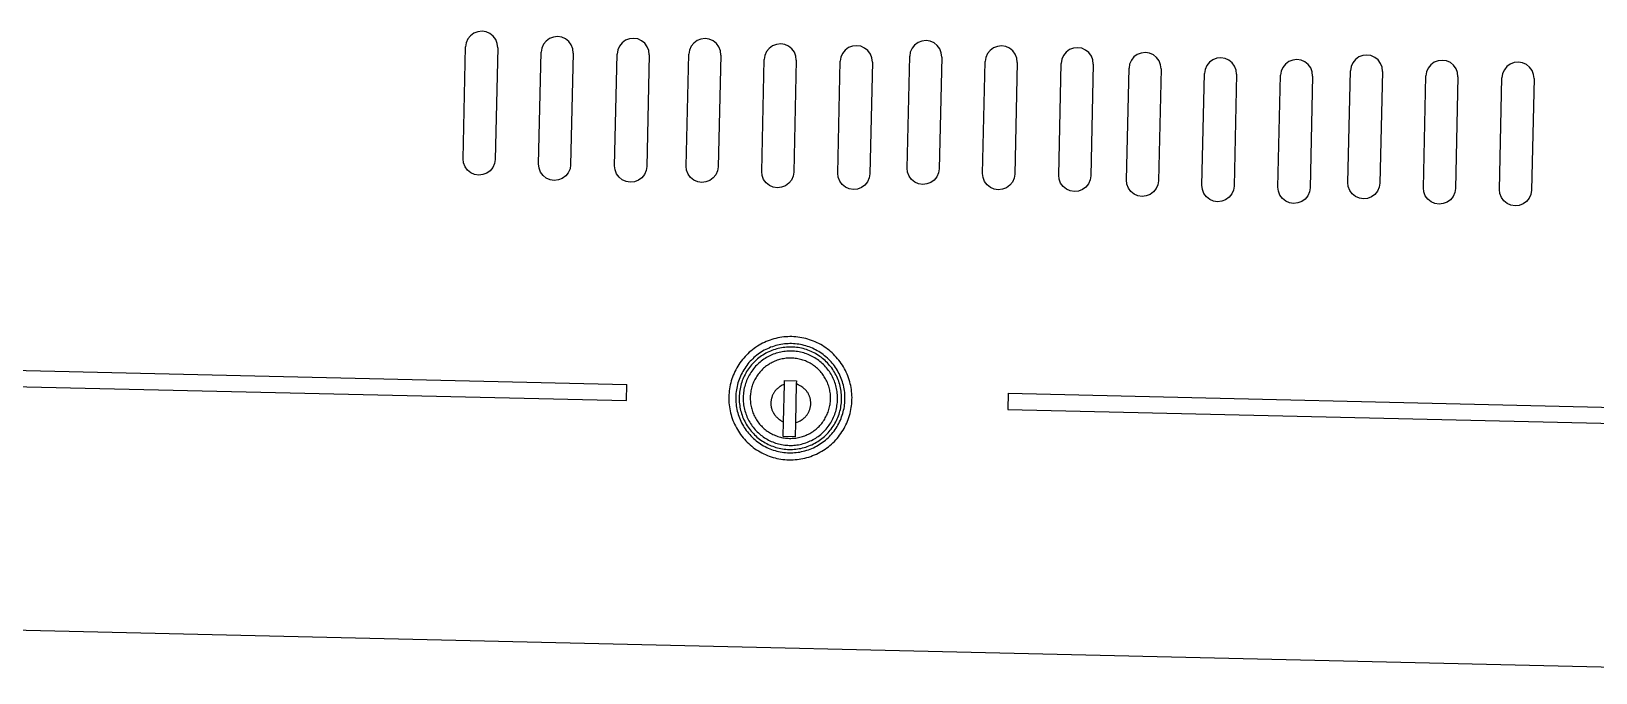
# Model space of a CAD drawing. Header units: inches. Extents: x -1841 to -80, y -100 to 1021.
# Drawn here: x -1162.45 to -1144.34, y 687.38 to 694.8 of the extents above; entities that cross this region are included whole.
import ezdxf

# ---------------------------------------------------------------- set-up
doc = ezdxf.new("R2010")
doc.units = ezdxf.units.IN
doc.header["$MEASUREMENT"] = 0
doc.layers.add('Edges', color=7, linetype='Continuous')

# ---------------------------------------------------------------- blocks, each defined once
blk = doc.blocks.new('Fire Alarm Control Panel fr')
at = {"layer": 'Edges', "color": 1}
for p, q in [((1.3974, -1.6662), (1.3974, 2.0077)), ((0.9755, 0.5201), (0.9755, 1.8649)), ((0.9476, 0.5201), (0.9476, 1.8361)), ((0.3616, 1.4103), (0.3572, 1.4045)), ((0.3674, 1.4147), (0.3616, 1.4103)), ((0.3741, 1.4175), (0.3674, 1.4147)), ((0.3812, 1.4184), (0.3741, 1.4175)), ((0.3812, 1.4184), (0.5749, 1.4184)), ((0.5749, 1.4184), (0.5821, 1.4175)), ((0.5821, 1.4175), (0.5888, 1.4147)), ((0.5888, 1.4147), (0.5945, 1.4103)), ((0.5945, 1.4103), (0.5989, 1.4045)), ((0.3544, 1.3978), (0.3535, 1.3906)), ((0.3535, 1.3906), (0.3544, 1.3834)), ((0.3572, 1.4045), (0.3544, 1.3978)), ((0.3544, 1.3834), (0.3572, 1.3767)), ((0.5989, 1.4045), (0.6017, 1.3978)), ((0.6017, 1.3834), (0.5989, 1.3767)), ((0.6017, 1.3978), (0.6027, 1.3906)), ((0.6027, 1.3906), (0.6017, 1.3834)), ((0.3572, 1.3767), (0.3616, 1.371)), ((0.3616, 1.371), (0.3674, 1.3666)), ((0.3674, 1.3666), (0.3741, 1.3638)), ((0.3741, 1.3638), (0.3812, 1.3628)), ((0.5749, 1.3628), (0.3812, 1.3628)), ((0.5821, 1.3638), (0.5749, 1.3628)), ((0.5888, 1.3666), (0.5821, 1.3638)), ((0.5945, 1.371), (0.5888, 1.3666)), ((0.5989, 1.3767), (0.5945, 1.371)), ((0.3616, 1.2785), (0.3572, 1.2728)), ((0.3674, 1.2829), (0.3616, 1.2785)), ((0.3741, 1.2857), (0.3674, 1.2829)), ((0.3812, 1.2866), (0.3741, 1.2857)), ((0.3812, 1.2866), (0.5749, 1.2866)), ((0.5749, 1.2866), (0.5821, 1.2857)), ((0.5821, 1.2857), (0.5888, 1.2829)), ((0.5888, 1.2829), (0.5945, 1.2785)), ((0.5945, 1.2785), (0.5989, 1.2728)), ((0.3544, 1.2661), (0.3535, 1.2589)), ((0.3535, 1.2589), (0.3544, 1.2517)), ((0.3572, 1.2728), (0.3544, 1.2661)), ((0.3544, 1.2517), (0.3572, 1.245)), ((0.5989, 1.2728), (0.6017, 1.2661)), ((0.6017, 1.2517), (0.5989, 1.245)), ((0.6017, 1.2661), (0.6027, 1.2589)), ((0.6027, 1.2589), (0.6017, 1.2517)), ((0.3572, 1.245), (0.3616, 1.2392)), ((0.3616, 1.2392), (0.3674, 1.2348)), ((0.3674, 1.2348), (0.3741, 1.232)), ((0.3741, 1.232), (0.3812, 1.2311)), ((0.5749, 1.2311), (0.3812, 1.2311)), ((0.5821, 1.232), (0.5749, 1.2311)), ((0.5888, 1.2348), (0.5821, 1.232)), ((0.5945, 1.2392), (0.5888, 1.2348)), ((0.5989, 1.245), (0.5945, 1.2392)), ((0.351, 1.1417), (0.3482, 1.135)), ((0.3554, 1.1475), (0.351, 1.1417)), ((0.3612, 1.1519), (0.3554, 1.1475)), ((0.3679, 1.1547), (0.3612, 1.1519)), ((0.3751, 1.1556), (0.3679, 1.1547)), ((0.3751, 1.1556), (0.5687, 1.1556)), ((0.5687, 1.1556), (0.5759, 1.1547)), ((0.5759, 1.1547), (0.5826, 1.1519)), ((0.5826, 1.1519), (0.5883, 1.1475)), ((0.5883, 1.1475), (0.5928, 1.1417)), ((0.5928, 1.1417), (0.5955, 1.135)), ((0.3482, 1.135), (0.3473, 1.1279)), ((0.3473, 1.1279), (0.3482, 1.1207)), ((0.3482, 1.1207), (0.351, 1.114)), ((0.351, 1.114), (0.3554, 1.1082)), ((0.5928, 1.114), (0.5883, 1.1082)), ((0.5955, 1.1207), (0.5928, 1.114)), ((0.5955, 1.135), (0.5965, 1.1279)), ((0.5965, 1.1279), (0.5955, 1.1207)), ((0.3554, 1.1082), (0.3612, 1.1038)), ((0.3612, 1.1038), (0.3679, 1.101)), ((0.3679, 1.101), (0.3751, 1.1001)), ((0.5687, 1.1001), (0.3751, 1.1001)), ((0.5759, 1.101), (0.5687, 1.1001)), ((0.5826, 1.1038), (0.5759, 1.101)), ((0.5883, 1.1082), (0.5826, 1.1038)), ((0.372, 1.0312), (0.3662, 1.0268)), ((0.3787, 1.0339), (0.372, 1.0312)), ((0.3859, 1.0349), (0.3787, 1.0339)), ((0.3859, 1.0349), (0.5795, 1.0349)), ((0.5795, 1.0349), (0.5867, 1.0339)), ((0.5867, 1.0339), (0.5934, 1.0312)), ((0.5934, 1.0312), (0.5992, 1.0268)), ((0.359, 1.0143), (0.3581, 1.0071)), ((0.3581, 1.0071), (0.359, 0.9999)), ((0.3618, 1.021), (0.359, 1.0143)), ((0.3662, 1.0268), (0.3618, 1.021)), ((0.5992, 1.0268), (0.6036, 1.021)), ((0.6036, 1.021), (0.6063, 1.0143)), ((0.6063, 1.0143), (0.6073, 1.0071)), ((0.6073, 1.0071), (0.6063, 0.9999)), ((0.359, 0.9999), (0.3618, 0.9932)), ((0.3618, 0.9932), (0.3662, 0.9875)), ((0.3662, 0.9875), (0.372, 0.983)), ((0.372, 0.983), (0.3787, 0.9803)), ((0.3787, 0.9803), (0.3859, 0.9793)), ((0.5795, 0.9793), (0.3859, 0.9793)), ((0.5867, 0.9803), (0.5795, 0.9793)), ((0.5934, 0.983), (0.5867, 0.9803)), ((0.5992, 0.9875), (0.5934, 0.983)), ((0.6036, 0.9932), (0.5992, 0.9875)), ((0.6063, 0.9999), (0.6036, 0.9932)), ((0.3662, 0.895), (0.3618, 0.8892)), ((0.372, 0.8994), (0.3662, 0.895)), ((0.3787, 0.9022), (0.372, 0.8994)), ((0.3859, 0.9031), (0.3787, 0.9022)), ((0.3859, 0.9031), (0.5795, 0.9031)), ((0.5795, 0.9031), (0.5867, 0.9022)), ((0.5867, 0.9022), (0.5934, 0.8994)), ((0.5934, 0.8994), (0.5992, 0.895)), ((0.5992, 0.895), (0.6036, 0.8892)), ((0.359, 0.8825), (0.3581, 0.8753)), ((0.3581, 0.8753), (0.359, 0.8682)), ((0.3618, 0.8892), (0.359, 0.8825)), ((0.359, 0.8682), (0.3618, 0.8615)), ((0.6036, 0.8892), (0.6063, 0.8825)), ((0.6063, 0.8682), (0.6036, 0.8615)), ((0.6063, 0.8825), (0.6073, 0.8753)), ((0.6073, 0.8753), (0.6063, 0.8682)), ((0.3618, 0.8615), (0.3662, 0.8557)), ((0.3662, 0.8557), (0.372, 0.8513)), ((0.372, 0.8513), (0.3787, 0.8485)), ((0.3787, 0.8485), (0.3859, 0.8476)), ((0.5795, 0.8476), (0.3859, 0.8476)), ((0.5867, 0.8485), (0.5795, 0.8476)), ((0.5934, 0.8513), (0.5867, 0.8485)), ((0.5992, 0.8557), (0.5934, 0.8513)), ((0.6036, 0.8615), (0.5992, 0.8557)), ((0.36, 0.764), (0.3556, 0.7582)), ((0.3658, 0.7684), (0.36, 0.764)), ((0.3725, 0.7712), (0.3658, 0.7684)), ((0.3797, 0.7721), (0.3725, 0.7712)), ((0.3797, 0.7721), (0.5733, 0.7721)), ((0.5733, 0.7721), (0.5805, 0.7712)), ((0.5805, 0.7712), (0.5872, 0.7684)), ((0.5872, 0.7684), (0.593, 0.764)), ((0.593, 0.764), (0.5974, 0.7582)), ((0.3529, 0.7515), (0.3519, 0.7443)), ((0.3519, 0.7443), (0.3529, 0.7371)), ((0.3556, 0.7582), (0.3529, 0.7515)), ((0.3529, 0.7371), (0.3556, 0.7304)), ((0.5974, 0.7582), (0.6002, 0.7515)), ((0.6002, 0.7371), (0.5974, 0.7304)), ((0.6002, 0.7515), (0.6011, 0.7443)), ((0.6011, 0.7443), (0.6002, 0.7371)), ((0.3556, 0.7304), (0.36, 0.7247)), ((0.36, 0.7247), (0.3658, 0.7203)), ((0.3658, 0.7203), (0.3725, 0.7175)), ((0.3725, 0.7175), (0.3797, 0.7166)), ((0.5733, 0.7166), (0.3797, 0.7166)), ((0.5805, 0.7175), (0.5733, 0.7166)), ((0.5872, 0.7203), (0.5805, 0.7175)), ((0.593, 0.7247), (0.5872, 0.7203)), ((0.5974, 0.7304), (0.593, 0.7247)), ((0.3601, 0.6509), (0.3543, 0.6465)), ((0.3668, 0.6537), (0.3601, 0.6509)), ((0.374, 0.6546), (0.3668, 0.6537)), ((0.374, 0.6546), (0.5676, 0.6546)), ((0.5676, 0.6546), (0.5748, 0.6537)), ((0.5748, 0.6537), (0.5815, 0.6509)), ((0.5815, 0.6509), (0.5872, 0.6465)), ((0.3471, 0.634), (0.3462, 0.6269)), ((0.3462, 0.6269), (0.3471, 0.6197)), ((0.3499, 0.6407), (0.3471, 0.634)), ((0.3543, 0.6465), (0.3499, 0.6407)), ((0.5872, 0.6465), (0.5917, 0.6407)), ((0.5917, 0.6407), (0.5944, 0.634)), ((0.5944, 0.634), (0.5954, 0.6269)), ((0.5954, 0.6269), (0.5944, 0.6197)), ((0.3471, 0.6197), (0.3499, 0.613)), ((0.3499, 0.613), (0.3543, 0.6072)), ((0.3543, 0.6072), (0.3601, 0.6028)), ((0.3601, 0.6028), (0.3668, 0.6)), ((0.3668, 0.6), (0.374, 0.5991)), ((0.5676, 0.5991), (0.374, 0.5991)), ((0.5748, 0.6), (0.5676, 0.5991)), ((0.5815, 0.6028), (0.5748, 0.6)), ((0.5872, 0.6072), (0.5815, 0.6028)), ((0.5917, 0.613), (0.5872, 0.6072)), ((0.5944, 0.6197), (0.5917, 0.613)), ((0.3601, 0.5191), (0.3543, 0.5147)), ((0.3668, 0.5219), (0.3601, 0.5191)), ((0.374, 0.5229), (0.3668, 0.5219)), ((0.374, 0.5229), (0.5676, 0.5229)), ((0.5676, 0.5229), (0.5748, 0.5219)), ((0.5748, 0.5219), (0.5815, 0.5191)), ((0.5815, 0.5191), (0.5872, 0.5147)), ((0.9476, 0.5201), (0.9755, 0.5201)), ((0.3471, 0.5023), (0.3462, 0.4951)), ((0.3462, 0.4951), (0.3471, 0.4879)), ((0.3499, 0.509), (0.3471, 0.5023)), ((0.3471, 0.4879), (0.3499, 0.4812)), ((0.3543, 0.5147), (0.3499, 0.509)), ((0.5872, 0.5147), (0.5917, 0.509)), ((0.5917, 0.509), (0.5944, 0.5023)), ((0.5944, 0.4879), (0.5917, 0.4812)), ((0.5944, 0.5023), (0.5954, 0.4951)), ((0.5954, 0.4951), (0.5944, 0.4879)), ((0.3499, 0.4812), (0.3543, 0.4754)), ((0.3543, 0.4754), (0.3601, 0.471)), ((0.3601, 0.471), (0.3668, 0.4683)), ((0.3668, 0.4683), (0.374, 0.4673)), ((0.5676, 0.4673), (0.374, 0.4673)), ((0.5748, 0.4683), (0.5676, 0.4673)), ((0.5815, 0.471), (0.5748, 0.4683)), ((0.5872, 0.4754), (0.5815, 0.471)), ((0.5917, 0.4812), (0.5872, 0.4754)), ((0.3481, 0.3837), (0.3437, 0.378)), ((0.3539, 0.3881), (0.3481, 0.3837)), ((0.3606, 0.3909), (0.3539, 0.3881)), ((0.3678, 0.3919), (0.3606, 0.3909)), ((0.3678, 0.3919), (0.5614, 0.3919)), ((0.5614, 0.3919), (0.5686, 0.3909)), ((0.5686, 0.3909), (0.5753, 0.3881)), ((0.5753, 0.3881), (0.5811, 0.3837)), ((0.5811, 0.3837), (0.5855, 0.378)), ((0.3409, 0.3713), (0.34, 0.3641)), ((0.34, 0.3641), (0.3409, 0.3569)), ((0.3437, 0.378), (0.3409, 0.3713)), ((0.3409, 0.3569), (0.3437, 0.3502)), ((0.5855, 0.378), (0.5882, 0.3713)), ((0.5882, 0.3569), (0.5855, 0.3502)), ((0.5882, 0.3713), (0.5892, 0.3641)), ((0.5892, 0.3641), (0.5882, 0.3569)), ((0.3437, 0.3502), (0.3481, 0.3444)), ((0.3481, 0.3444), (0.3539, 0.34)), ((0.3539, 0.34), (0.3606, 0.3372)), ((0.3606, 0.3372), (0.3678, 0.3363)), ((0.5614, 0.3363), (0.3678, 0.3363)), ((0.5686, 0.3372), (0.5614, 0.3363)), ((0.5753, 0.34), (0.5686, 0.3372)), ((0.5811, 0.3444), (0.5753, 0.34)), ((0.5855, 0.3502), (0.5811, 0.3444)), ((0.3793, 0.2719), (0.3722, 0.271)), ((0.3793, 0.2719), (0.573, 0.2719)), ((0.573, 0.2719), (0.5802, 0.271)), ((0.3525, 0.2513), (0.3516, 0.2441)), ((0.3516, 0.2441), (0.3525, 0.2369)), ((0.3553, 0.258), (0.3525, 0.2513)), ((0.3597, 0.2638), (0.3553, 0.258)), ((0.3655, 0.2682), (0.3597, 0.2638)), ((0.3722, 0.271), (0.3655, 0.2682)), ((0.5802, 0.271), (0.5869, 0.2682)), ((0.5869, 0.2682), (0.5926, 0.2638)), ((0.5926, 0.2638), (0.597, 0.258)), ((0.597, 0.258), (0.5998, 0.2513)), ((0.5998, 0.2513), (0.6008, 0.2441)), ((0.6008, 0.2441), (0.5998, 0.2369)), ((0.3525, 0.2369), (0.3553, 0.2302)), ((0.3553, 0.2302), (0.3597, 0.2245)), ((0.3597, 0.2245), (0.3655, 0.2201)), ((0.3655, 0.2201), (0.3722, 0.2173)), ((0.3722, 0.2173), (0.3793, 0.2163)), ((0.5802, 0.2173), (0.573, 0.2163)), ((0.5869, 0.2201), (0.5802, 0.2173)), ((0.5926, 0.2245), (0.5869, 0.2201)), ((0.597, 0.2302), (0.5926, 0.2245)), ((0.5998, 0.2369), (0.597, 0.2302)), ((0.573, 0.2163), (0.3793, 0.2163)), ((0.3655, 0.1364), (0.3597, 0.132)), ((0.3722, 0.1392), (0.3655, 0.1364)), ((0.3793, 0.1401), (0.3722, 0.1392)), ((0.3793, 0.1401), (0.573, 0.1401)), ((0.573, 0.1401), (0.5802, 0.1392)), ((0.5802, 0.1392), (0.5869, 0.1364)), ((0.5869, 0.1364), (0.5926, 0.132)), ((0.9345, 0.1531), (0.9397, 0.1531)), ((0.9345, 0.1325), (0.9345, 0.1531)), ((0.9398, 0.1534), (0.9397, 0.1531)), ((0.9397, 0.1531), (1.0073, 0.1531)), ((1.0073, 0.1531), (1.0072, 0.1534)), ((1.0073, 0.1531), (1.0313, 0.1531)), ((1.0313, 0.1531), (1.0313, 0.1325)), ((0.3525, 0.1195), (0.3516, 0.1124)), ((0.3516, 0.1124), (0.3525, 0.1052)), ((0.3553, 0.1262), (0.3525, 0.1195)), ((0.3597, 0.132), (0.3553, 0.1262)), ((0.5926, 0.132), (0.597, 0.1262)), ((0.597, 0.1262), (0.5998, 0.1195)), ((0.5998, 0.1195), (0.6008, 0.1124)), ((0.6008, 0.1124), (0.5998, 0.1052)), ((0.941, 0.1325), (0.9345, 0.1325)), ((1.0061, 0.1325), (0.941, 0.1325)), ((1.0313, 0.1325), (1.0061, 0.1325)), ((0.3525, 0.1052), (0.3553, 0.0985)), ((0.3553, 0.0985), (0.3597, 0.0927)), ((0.3597, 0.0927), (0.3655, 0.0883)), ((0.3655, 0.0883), (0.3722, 0.0855)), ((0.3722, 0.0855), (0.3793, 0.0846)), ((0.573, 0.0846), (0.3793, 0.0846)), ((0.5802, 0.0855), (0.573, 0.0846)), ((0.5869, 0.0883), (0.5802, 0.0855)), ((0.5926, 0.0927), (0.5869, 0.0883)), ((0.597, 0.0985), (0.5926, 0.0927)), ((0.5998, 0.1052), (0.597, 0.0985)), ((0.3535, 0.001), (0.3491, -0.0048)), ((0.3593, 0.0054), (0.3535, 0.001)), ((0.366, 0.0082), (0.3593, 0.0054)), ((0.3732, 0.0091), (0.366, 0.0082)), ((0.3732, 0.0091), (0.5668, 0.0091)), ((0.5668, 0.0091), (0.574, 0.0082)), ((0.574, 0.0082), (0.5807, 0.0054)), ((0.5807, 0.0054), (0.5864, 0.001)), ((0.5864, 0.001), (0.5909, -0.0048)), ((0.3463, -0.0115), (0.3454, -0.0187)), ((0.3454, -0.0187), (0.3463, -0.0258)), ((0.3491, -0.0048), (0.3463, -0.0115)), ((0.3463, -0.0258), (0.3491, -0.0325)), ((0.5909, -0.0048), (0.5936, -0.0115)), ((0.5936, -0.0258), (0.5909, -0.0325)), ((0.5936, -0.0115), (0.5946, -0.0187)), ((0.5946, -0.0187), (0.5936, -0.0258)), ((0.3491, -0.0325), (0.3535, -0.0383)), ((0.3535, -0.0383), (0.3593, -0.0427)), ((0.3593, -0.0427), (0.366, -0.0455)), ((0.366, -0.0455), (0.3732, -0.0464)), ((0.5668, -0.0464), (0.3732, -0.0464)), ((0.574, -0.0455), (0.5668, -0.0464)), ((0.5807, -0.0427), (0.574, -0.0455)), ((0.5864, -0.0383), (0.5807, -0.0427)), ((0.5909, -0.0325), (0.5864, -0.0383)), ((0.3487, -0.1353), (0.3478, -0.1425)), ((0.3515, -0.1286), (0.3487, -0.1353)), ((0.3559, -0.1228), (0.3515, -0.1286)), ((0.3617, -0.1184), (0.3559, -0.1228)), ((0.3684, -0.1157), (0.3617, -0.1184)), ((0.3756, -0.1147), (0.3684, -0.1157)), ((0.3756, -0.1147), (0.5692, -0.1147)), ((0.5692, -0.1147), (0.5764, -0.1157)), ((0.5764, -0.1157), (0.5831, -0.1184)), ((0.5831, -0.1184), (0.5888, -0.1228)), ((0.5888, -0.1228), (0.5932, -0.1286)), ((0.5932, -0.1286), (0.596, -0.1353)), ((0.596, -0.1353), (0.597, -0.1425)), ((0.3478, -0.1425), (0.3487, -0.1497)), ((0.3487, -0.1497), (0.3515, -0.1564)), ((0.3515, -0.1564), (0.3559, -0.1621)), ((0.3559, -0.1621), (0.3617, -0.1665)), ((0.5888, -0.1621), (0.5831, -0.1665)), ((0.5932, -0.1564), (0.5888, -0.1621)), ((0.596, -0.1497), (0.5932, -0.1564)), ((0.597, -0.1425), (0.596, -0.1497)), ((0.9476, -1.4854), (0.9476, -0.1404)), ((0.9755, -0.1404), (0.9476, -0.1404)), ((0.9755, -1.5137), (0.9755, -0.1404)), ((0.3617, -0.1665), (0.3684, -0.1693)), ((0.3684, -0.1693), (0.3756, -0.1703)), ((0.5692, -0.1703), (0.3756, -0.1703)), ((0.5764, -0.1693), (0.5692, -0.1703)), ((0.5831, -0.1665), (0.5764, -0.1693)), ((0.3487, -0.2671), (0.3478, -0.2743)), ((0.3515, -0.2604), (0.3487, -0.2671)), ((0.3559, -0.2546), (0.3515, -0.2604)), ((0.3617, -0.2502), (0.3559, -0.2546)), ((0.3684, -0.2474), (0.3617, -0.2502)), ((0.3756, -0.2465), (0.3684, -0.2474)), ((0.3756, -0.2465), (0.5692, -0.2465)), ((0.5692, -0.2465), (0.5764, -0.2474)), ((0.5764, -0.2474), (0.5831, -0.2502)), ((0.5831, -0.2502), (0.5888, -0.2546)), ((0.5888, -0.2546), (0.5932, -0.2604)), ((0.5932, -0.2604), (0.596, -0.2671)), ((0.596, -0.2671), (0.597, -0.2743)), ((0.3478, -0.2743), (0.3487, -0.2814)), ((0.3487, -0.2814), (0.3515, -0.2881)), ((0.3515, -0.2881), (0.3559, -0.2939)), ((0.3559, -0.2939), (0.3617, -0.2983)), ((0.5888, -0.2939), (0.5831, -0.2983)), ((0.5932, -0.2881), (0.5888, -0.2939)), ((0.596, -0.2814), (0.5932, -0.2881)), ((0.597, -0.2743), (0.596, -0.2814)), ((0.3617, -0.2983), (0.3684, -0.3011)), ((0.3684, -0.3011), (0.3756, -0.302)), ((0.5692, -0.302), (0.3756, -0.302)), ((0.5764, -0.3011), (0.5692, -0.302)), ((0.5831, -0.2983), (0.5764, -0.3011)), ((0.3622, -0.3784), (0.3555, -0.3812)), ((0.3694, -0.3775), (0.3622, -0.3784)), ((0.3694, -0.3775), (0.563, -0.3775)), ((0.563, -0.3775), (0.5702, -0.3784)), ((0.5702, -0.3784), (0.5769, -0.3812)), ((0.3425, -0.3981), (0.3416, -0.4053)), ((0.3416, -0.4053), (0.3425, -0.4125)), ((0.3453, -0.3914), (0.3425, -0.3981)), ((0.3497, -0.3856), (0.3453, -0.3914)), ((0.3555, -0.3812), (0.3497, -0.3856)), ((0.5769, -0.3812), (0.5827, -0.3856)), ((0.5827, -0.3856), (0.5871, -0.3914)), ((0.5871, -0.3914), (0.5898, -0.3981)), ((0.5898, -0.3981), (0.5908, -0.4053)), ((0.5908, -0.4053), (0.5898, -0.4125)), ((0.3425, -0.4125), (0.3453, -0.4192)), ((0.3453, -0.4192), (0.3497, -0.4249)), ((0.3497, -0.4249), (0.3555, -0.4293)), ((0.3555, -0.4293), (0.3622, -0.4321)), ((0.3622, -0.4321), (0.3694, -0.433)), ((0.563, -0.433), (0.3694, -0.433)), ((0.5702, -0.4321), (0.563, -0.433)), ((0.5769, -0.4293), (0.5702, -0.4321)), ((0.5827, -0.4249), (0.5769, -0.4293)), ((0.5871, -0.4192), (0.5827, -0.4249)), ((0.5898, -0.4125), (0.5871, -0.4192))]:
    blk.add_line(p, q, dxfattribs=at)
for points in [[(1.0572, 0.09), (1.0589, 0.0931), (1.0605, 0.0962), (1.062, 0.0994), (1.0634, 0.1026), (1.0647, 0.1058), (1.0659, 0.1091), (1.0669, 0.1124), (1.0679, 0.1158), (1.0688, 0.1192), (1.0695, 0.1226), (1.0701, 0.126), (1.0706, 0.1295), (1.071, 0.1329), (1.0713, 0.1364), (1.0715, 0.1399), (1.0715, 0.1434), (1.0715, 0.1469), (1.0713, 0.1504), (1.071, 0.1539), (1.0706, 0.1573), (1.0701, 0.1608), (1.0695, 0.1642), (1.0688, 0.1676), (1.0679, 0.171), (1.0669, 0.1744), (1.0659, 0.1777), (1.0647, 0.181), (1.0634, 0.1842), (1.062, 0.1874), (1.0605, 0.1906), (1.0589, 0.1937), (1.0572, 0.1968), (1.0554, 0.1998), (1.0536, 0.2027), (1.0516, 0.2056), (1.0495, 0.2084), (1.0473, 0.2111), (1.0451, 0.2138), (1.0427, 0.2164), (1.0403, 0.2189), (1.0378, 0.2213), (1.0352, 0.2236), (1.0325, 0.2259), (1.0298, 0.2281), (1.027, 0.2301), (1.0241, 0.2321), (1.0212, 0.234), (1.0182, 0.2358), (1.0151, 0.2375), (1.012, 0.2391), (1.0089, 0.2406), (1.0057, 0.242), (1.0024, 0.2433), (0.9991, 0.2445), (0.9958, 0.2455), (0.9924, 0.2465), (0.9891, 0.2473), (0.9856, 0.2481), (0.9822, 0.2487), (0.9787, 0.2492), (0.9753, 0.2496), (0.9718, 0.2499), (0.9683, 0.2501), (0.9648, 0.2501), (0.9613, 0.2501), (0.9578, 0.2499), (0.9544, 0.2496), (0.9509, 0.2492), (0.9474, 0.2487), (0.944, 0.2481), (0.9406, 0.2473), (0.9372, 0.2465), (0.9338, 0.2455), (0.9305, 0.2445), (0.9272, 0.2433), (0.924, 0.242), (0.9208, 0.2406), (0.9176, 0.2391), (0.9145, 0.2375), (0.9115, 0.2358), (0.9085, 0.234), (0.9055, 0.2321), (0.9027, 0.2301), (0.8998, 0.2281), (0.8971, 0.2259), (0.8945, 0.2236), (0.8919, 0.2213), (0.8894, 0.2189), (0.8869, 0.2164), (0.8846, 0.2138), (0.8823, 0.2111), (0.8801, 0.2084), (0.8781, 0.2056), (0.8761, 0.2027), (0.8742, 0.1998), (0.8724, 0.1968), (0.8707, 0.1937), (0.8691, 0.1906), (0.8676, 0.1874), (0.8662, 0.1842), (0.8649, 0.181), (0.8638, 0.1777), (0.8627, 0.1744), (0.8617, 0.171), (0.8609, 0.1676), (0.8601, 0.1642), (0.8595, 0.1608), (0.859, 0.1573), (0.8586, 0.1539), (0.8583, 0.1504), (0.8582, 0.1469), (0.8581, 0.1434), (0.8582, 0.1399), (0.8583, 0.1364), (0.8586, 0.1329), (0.859, 0.1295), (0.8595, 0.126), (0.8601, 0.1226), (0.8609, 0.1192), (0.8617, 0.1158), (0.8627, 0.1124), (0.8638, 0.1091), (0.8649, 0.1058), (0.8662, 0.1026), (0.8676, 0.0994), (0.8691, 0.0962), (0.8707, 0.0931), (0.8724, 0.09), (0.8742, 0.087), (0.8761, 0.0841), (0.8781, 0.0812), (0.8801, 0.0784), (0.8823, 0.0757), (0.8846, 0.073), (0.8869, 0.0704), (0.8894, 0.0679), (0.8919, 0.0655), (0.8945, 0.0632), (0.8971, 0.0609), (0.8998, 0.0587), (0.9027, 0.0566), (0.9055, 0.0547), (0.9085, 0.0528), (0.9115, 0.051), (0.9145, 0.0493), (0.9176, 0.0477), (0.9208, 0.0462), (0.924, 0.0448), (0.9272, 0.0435), (0.9305, 0.0423), (0.9338, 0.0413), (0.9372, 0.0403), (0.9406, 0.0395), (0.944, 0.0387), (0.9474, 0.0381), (0.9509, 0.0376), (0.9544, 0.0372), (0.9578, 0.0369), (0.9613, 0.0367), (0.9648, 0.0367), (0.9683, 0.0367), (0.9718, 0.0369), (0.9753, 0.0372), (0.9787, 0.0376), (0.9822, 0.0381), (0.9856, 0.0387), (0.9891, 0.0395), (0.9924, 0.0403), (0.9958, 0.0413), (0.9991, 0.0423), (1.0024, 0.0435), (1.0057, 0.0448), (1.0089, 0.0462), (1.012, 0.0477), (1.0151, 0.0493), (1.0182, 0.051), (1.0212, 0.0528), (1.0241, 0.0547), (1.027, 0.0566), (1.0298, 0.0587), (1.0325, 0.0609), (1.0352, 0.0632), (1.0378, 0.0655), (1.0403, 0.0679), (1.0427, 0.0704), (1.0451, 0.073), (1.0473, 0.0757), (1.0495, 0.0784), (1.0516, 0.0812), (1.0536, 0.0841), (1.0554, 0.087)], [(0.8702, 0.1434), (0.8703, 0.1403), (0.8705, 0.1372), (0.8707, 0.1341), (0.8711, 0.1311), (0.8715, 0.128), (0.8721, 0.1249), (0.8727, 0.1219), (0.8735, 0.1189), (0.8743, 0.1159), (0.8753, 0.113), (0.8763, 0.1101), (0.8774, 0.1072), (0.8787, 0.1044), (0.88, 0.1016), (0.8814, 0.0988), (0.8829, 0.0961), (0.8845, 0.0935), (0.8862, 0.0909), (0.8879, 0.0883), (0.8898, 0.0858), (0.8917, 0.0834), (0.8937, 0.081), (0.8958, 0.0787), (0.8979, 0.0765), (0.9002, 0.0744), (0.9025, 0.0723), (0.9048, 0.0703), (0.9072, 0.0684), (0.9097, 0.0665), (0.9123, 0.0648), (0.9149, 0.0631), (0.9175, 0.0615), (0.9202, 0.06), (0.923, 0.0586), (0.9258, 0.0573), (0.9286, 0.056), (0.9315, 0.0549), (0.9344, 0.0538), (0.9374, 0.0529), (0.9403, 0.052), (0.9433, 0.0513), (0.9464, 0.0506), (0.9494, 0.0501), (0.9525, 0.0496), (0.9555, 0.0493), (0.9586, 0.049), (0.9617, 0.0489), (0.9648, 0.0488), (0.9679, 0.0489), (0.971, 0.049), (0.9741, 0.0493), (0.9772, 0.0496), (0.9802, 0.0501), (0.9833, 0.0506), (0.9863, 0.0513), (0.9893, 0.052), (0.9923, 0.0529), (0.9952, 0.0538), (0.9981, 0.0549), (1.001, 0.056), (1.0038, 0.0573), (1.0066, 0.0586), (1.0094, 0.06), (1.0121, 0.0615), (1.0148, 0.0631), (1.0174, 0.0648), (1.0199, 0.0665), (1.0224, 0.0684), (1.0248, 0.0703), (1.0272, 0.0723), (1.0295, 0.0744), (1.0317, 0.0765), (1.0338, 0.0787), (1.0359, 0.081), (1.0379, 0.0834), (1.0398, 0.0858), (1.0417, 0.0883), (1.0434, 0.0909), (1.0451, 0.0935), (1.0467, 0.0961), (1.0482, 0.0988), (1.0496, 0.1016), (1.051, 0.1044), (1.0522, 0.1072), (1.0533, 0.1101), (1.0544, 0.113), (1.0553, 0.1159), (1.0562, 0.1189), (1.0569, 0.1219), (1.0576, 0.1249), (1.0581, 0.128), (1.0586, 0.1311), (1.0589, 0.1341), (1.0592, 0.1372), (1.0593, 0.1403), (1.0594, 0.1434), (1.0593, 0.1465), (1.0592, 0.1496), (1.0589, 0.1527), (1.0586, 0.1557), (1.0581, 0.1588), (1.0576, 0.1618), (1.0569, 0.1649), (1.0562, 0.1679), (1.0553, 0.1708), (1.0544, 0.1738), (1.0533, 0.1767), (1.0522, 0.1796), (1.051, 0.1824), (1.0496, 0.1852), (1.0482, 0.188), (1.0467, 0.1907), (1.0451, 0.1933), (1.0434, 0.1959), (1.0417, 0.1985), (1.0398, 0.201), (1.0379, 0.2034), (1.0359, 0.2058), (1.0338, 0.208), (1.0317, 0.2103), (1.0295, 0.2124), (1.0272, 0.2145), (1.0248, 0.2165), (1.0224, 0.2184), (1.0199, 0.2203), (1.0174, 0.222), (1.0148, 0.2237), (1.0121, 0.2253), (1.0094, 0.2268), (1.0066, 0.2282), (1.0038, 0.2295), (1.001, 0.2308), (0.9981, 0.2319), (0.9952, 0.2329), (0.9923, 0.2339), (0.9893, 0.2347), (0.9863, 0.2355), (0.9833, 0.2361), (0.9802, 0.2367), (0.9772, 0.2372), (0.9741, 0.2375), (0.971, 0.2378), (0.9679, 0.2379), (0.9648, 0.238), (0.9617, 0.2379), (0.9586, 0.2378), (0.9555, 0.2375), (0.9525, 0.2372), (0.9494, 0.2367), (0.9464, 0.2361), (0.9433, 0.2355), (0.9403, 0.2347), (0.9374, 0.2339), (0.9344, 0.2329), (0.9315, 0.2319), (0.9286, 0.2308), (0.9258, 0.2295), (0.923, 0.2282), (0.9202, 0.2268), (0.9175, 0.2253), (0.9149, 0.2237), (0.9123, 0.222), (0.9097, 0.2203), (0.9072, 0.2184), (0.9048, 0.2165), (0.9025, 0.2145), (0.9002, 0.2124), (0.8979, 0.2103), (0.8958, 0.208), (0.8937, 0.2058), (0.8917, 0.2034), (0.8898, 0.201), (0.8879, 0.1985), (0.8862, 0.1959), (0.8845, 0.1933), (0.8829, 0.1907), (0.8814, 0.188), (0.88, 0.1852), (0.8787, 0.1824), (0.8774, 0.1796), (0.8763, 0.1767), (0.8753, 0.1738), (0.8743, 0.1708), (0.8735, 0.1679), (0.8727, 0.1649), (0.8721, 0.1618), (0.8715, 0.1588), (0.8711, 0.1557), (0.8707, 0.1527), (0.8705, 0.1496), (0.8703, 0.1465)], [(0.9648, 0.0547), (0.9677, 0.0548), (0.9706, 0.0549), (0.9735, 0.0551), (0.9764, 0.0555), (0.9793, 0.0559), (0.9821, 0.0564), (0.985, 0.057), (0.9878, 0.0577), (0.9906, 0.0585), (0.9933, 0.0594), (0.9961, 0.0604), (0.9988, 0.0615), (1.0014, 0.0626), (1.004, 0.0639), (1.0066, 0.0652), (1.0092, 0.0666), (1.0117, 0.0681), (1.0141, 0.0697), (1.0165, 0.0713), (1.0188, 0.073), (1.0211, 0.0748), (1.0233, 0.0767), (1.0254, 0.0787), (1.0275, 0.0807), (1.0296, 0.0828), (1.0315, 0.0849), (1.0334, 0.0871), (1.0352, 0.0894), (1.0369, 0.0917), (1.0386, 0.0941), (1.0401, 0.0966), (1.0416, 0.0991), (1.043, 0.1016), (1.0444, 0.1042), (1.0456, 0.1068), (1.0468, 0.1095), (1.0478, 0.1122), (1.0488, 0.1149), (1.0497, 0.1177), (1.0505, 0.1204), (1.0512, 0.1233), (1.0518, 0.1261), (1.0523, 0.1289), (1.0528, 0.1318), (1.0531, 0.1347), (1.0533, 0.1376), (1.0535, 0.1405), (1.0535, 0.1434), (1.0535, 0.1463), (1.0533, 0.1492), (1.0531, 0.1521), (1.0528, 0.155), (1.0523, 0.1578), (1.0518, 0.1607), (1.0512, 0.1635), (1.0505, 0.1664), (1.0497, 0.1691), (1.0488, 0.1719), (1.0478, 0.1746), (1.0468, 0.1773), (1.0456, 0.18), (1.0444, 0.1826), (1.043, 0.1852), (1.0416, 0.1877), (1.0401, 0.1902), (1.0386, 0.1927), (1.0369, 0.1951), (1.0352, 0.1974), (1.0334, 0.1997), (1.0315, 0.2019), (1.0296, 0.204), (1.0275, 0.2061), (1.0254, 0.2081), (1.0233, 0.2101), (1.0211, 0.212), (1.0188, 0.2138), (1.0165, 0.2155), (1.0141, 0.2171), (1.0117, 0.2187), (1.0092, 0.2202), (1.0066, 0.2216), (1.004, 0.2229), (1.0014, 0.2242), (0.9988, 0.2253), (0.9961, 0.2264), (0.9933, 0.2274), (0.9906, 0.2283), (0.9878, 0.2291), (0.985, 0.2298), (0.9821, 0.2304), (0.9793, 0.2309), (0.9764, 0.2313), (0.9735, 0.2317), (0.9706, 0.2319), (0.9677, 0.232), (0.9648, 0.2321), (0.9619, 0.232), (0.959, 0.2319), (0.9561, 0.2317), (0.9532, 0.2313), (0.9504, 0.2309), (0.9475, 0.2304), (0.9447, 0.2298), (0.9419, 0.2291), (0.9391, 0.2283), (0.9363, 0.2274), (0.9336, 0.2264), (0.9309, 0.2253), (0.9282, 0.2242), (0.9256, 0.2229), (0.923, 0.2216), (0.9205, 0.2202), (0.918, 0.2187), (0.9155, 0.2171), (0.9132, 0.2155), (0.9108, 0.2138), (0.9086, 0.212), (0.9063, 0.2101), (0.9042, 0.2081), (0.9021, 0.2061), (0.9001, 0.204), (0.8981, 0.2019), (0.8963, 0.1997), (0.8945, 0.1974), (0.8927, 0.1951), (0.8911, 0.1927), (0.8895, 0.1902), (0.888, 0.1877), (0.8866, 0.1852), (0.8853, 0.1826), (0.884, 0.18), (0.8829, 0.1773), (0.8818, 0.1746), (0.8808, 0.1719), (0.8799, 0.1691), (0.8791, 0.1664), (0.8784, 0.1635), (0.8778, 0.1607), (0.8773, 0.1578), (0.8769, 0.155), (0.8766, 0.1521), (0.8763, 0.1492), (0.8762, 0.1463), (0.8761, 0.1434), (0.8762, 0.1405), (0.8763, 0.1376), (0.8766, 0.1347), (0.8769, 0.1318), (0.8773, 0.1289), (0.8778, 0.1261), (0.8784, 0.1233), (0.8791, 0.1204), (0.8799, 0.1177), (0.8808, 0.1149), (0.8818, 0.1122), (0.8829, 0.1095), (0.884, 0.1068), (0.8853, 0.1042), (0.8866, 0.1016), (0.888, 0.0991), (0.8895, 0.0966), (0.8911, 0.0941), (0.8927, 0.0917), (0.8945, 0.0894), (0.8963, 0.0871), (0.8981, 0.0849), (0.9001, 0.0828), (0.9021, 0.0807), (0.9042, 0.0787), (0.9063, 0.0767), (0.9086, 0.0748), (0.9108, 0.073), (0.9132, 0.0713), (0.9155, 0.0697), (0.918, 0.0681), (0.9205, 0.0666), (0.923, 0.0652), (0.9256, 0.0639), (0.9282, 0.0626), (0.9309, 0.0615), (0.9336, 0.0604), (0.9363, 0.0594), (0.9391, 0.0585), (0.9419, 0.0577), (0.9447, 0.057), (0.9475, 0.0564), (0.9504, 0.0559), (0.9532, 0.0555), (0.9561, 0.0551), (0.959, 0.0549), (0.9619, 0.0548)], [(1.0226, 0.0856), (1.0245, 0.0875), (1.0263, 0.0895), (1.028, 0.0915), (1.0297, 0.0936), (1.0313, 0.0958), (1.0328, 0.098), (1.0342, 0.1002), (1.0356, 0.1025), (1.0369, 0.1049), (1.0381, 0.1072), (1.0393, 0.1097), (1.0403, 0.1121), (1.0413, 0.1146), (1.0422, 0.1171), (1.043, 0.1197), (1.0438, 0.1222), (1.0444, 0.1248), (1.045, 0.1274), (1.0455, 0.1301), (1.0459, 0.1327), (1.0462, 0.1354), (1.0464, 0.1381), (1.0465, 0.1407), (1.0466, 0.1434), (1.0465, 0.1461), (1.0464, 0.1487), (1.0462, 0.1514), (1.0459, 0.1541), (1.0455, 0.1567), (1.045, 0.1593), (1.0444, 0.162), (1.0438, 0.1646), (1.043, 0.1671), (1.0422, 0.1697), (1.0413, 0.1722), (1.0403, 0.1747), (1.0393, 0.1771), (1.0381, 0.1796), (1.0369, 0.1819), (1.0356, 0.1843), (1.0342, 0.1866), (1.0328, 0.1888), (1.0313, 0.191), (1.0297, 0.1932), (1.028, 0.1953), (1.0263, 0.1973), (1.0245, 0.1993), (1.0226, 0.2012), (1.0207, 0.2031), (1.0187, 0.2049), (1.0167, 0.2066), (1.0146, 0.2082), (1.0124, 0.2098), (1.0102, 0.2114), (1.008, 0.2128), (1.0057, 0.2142), (1.0034, 0.2155), (1.001, 0.2167), (0.9986, 0.2179), (0.9961, 0.2189), (0.9936, 0.2199), (0.9911, 0.2208), (0.9885, 0.2216), (0.986, 0.2224), (0.9834, 0.223), (0.9808, 0.2236), (0.9781, 0.2241), (0.9755, 0.2244), (0.9728, 0.2247), (0.9702, 0.225), (0.9675, 0.2251), (0.9648, 0.2251), (0.9621, 0.2251), (0.9595, 0.225), (0.9568, 0.2247), (0.9541, 0.2244), (0.9515, 0.2241), (0.9489, 0.2236), (0.9463, 0.223), (0.9437, 0.2224), (0.9411, 0.2216), (0.9385, 0.2208), (0.936, 0.2199), (0.9335, 0.2189), (0.9311, 0.2179), (0.9287, 0.2167), (0.9263, 0.2155), (0.9239, 0.2142), (0.9217, 0.2128), (0.9194, 0.2114), (0.9172, 0.2098), (0.9151, 0.2082), (0.913, 0.2066), (0.9109, 0.2049), (0.9089, 0.2031), (0.907, 0.2012), (0.9052, 0.1993), (0.9034, 0.1973), (0.9016, 0.1953), (0.9, 0.1932), (0.8984, 0.191), (0.8968, 0.1888), (0.8954, 0.1866), (0.894, 0.1843), (0.8927, 0.1819), (0.8915, 0.1796), (0.8904, 0.1771), (0.8893, 0.1747), (0.8883, 0.1722), (0.8874, 0.1697), (0.8866, 0.1671), (0.8859, 0.1646), (0.8852, 0.162), (0.8846, 0.1593), (0.8842, 0.1567), (0.8838, 0.1541), (0.8835, 0.1514), (0.8832, 0.1487), (0.8831, 0.1461), (0.8831, 0.1434), (0.8831, 0.1407), (0.8832, 0.1381), (0.8835, 0.1354), (0.8838, 0.1327), (0.8842, 0.1301), (0.8846, 0.1274), (0.8852, 0.1248), (0.8859, 0.1222), (0.8866, 0.1197), (0.8874, 0.1171), (0.8883, 0.1146), (0.8893, 0.1121), (0.8904, 0.1097), (0.8915, 0.1072), (0.8927, 0.1049), (0.894, 0.1025), (0.8954, 0.1002), (0.8968, 0.098), (0.8984, 0.0958), (0.9, 0.0936), (0.9016, 0.0915), (0.9034, 0.0895), (0.9052, 0.0875), (0.907, 0.0856), (0.9089, 0.0837), (0.9109, 0.0819), (0.913, 0.0802), (0.9151, 0.0785), (0.9172, 0.077), (0.9194, 0.0754), (0.9217, 0.074), (0.9239, 0.0726), (0.9263, 0.0713), (0.9287, 0.0701), (0.9311, 0.0689), (0.9335, 0.0679), (0.936, 0.0669), (0.9385, 0.066), (0.9411, 0.0652), (0.9437, 0.0644), (0.9463, 0.0638), (0.9489, 0.0632), (0.9515, 0.0627), (0.9541, 0.0624), (0.9568, 0.062), (0.9595, 0.0618), (0.9621, 0.0617), (0.9648, 0.0617), (0.9675, 0.0617), (0.9702, 0.0618), (0.9728, 0.062), (0.9755, 0.0624), (0.9781, 0.0627), (0.9808, 0.0632), (0.9834, 0.0638), (0.986, 0.0644), (0.9885, 0.0652), (0.9911, 0.066), (0.9936, 0.0669), (0.9961, 0.0679), (0.9986, 0.0689), (1.001, 0.0701), (1.0034, 0.0713), (1.0057, 0.0726), (1.008, 0.074), (1.0102, 0.0754), (1.0124, 0.077), (1.0146, 0.0785), (1.0167, 0.0802), (1.0187, 0.0819), (1.0207, 0.0837)], [(1.0344, 0.1434), (1.0343, 0.1457), (1.0342, 0.1479), (1.034, 0.1502), (1.0338, 0.1525), (1.0335, 0.1547), (1.033, 0.157), (1.0326, 0.1592), (1.032, 0.1614), (1.0314, 0.1636), (1.0307, 0.1658), (1.0299, 0.1679), (1.0291, 0.17), (1.0282, 0.1721), (1.0272, 0.1742), (1.0262, 0.1762), (1.0251, 0.1782), (1.0239, 0.1801), (1.0227, 0.182), (1.0214, 0.1839), (1.02, 0.1857), (1.0186, 0.1875), (1.0171, 0.1893), (1.0156, 0.191), (1.014, 0.1926), (1.0124, 0.1942), (1.0107, 0.1957), (1.009, 0.1972), (1.0072, 0.1986), (1.0053, 0.1999), (1.0035, 0.2012), (1.0016, 0.2025), (0.9996, 0.2036), (0.9976, 0.2047), (0.9956, 0.2058), (0.9935, 0.2068), (0.9914, 0.2077), (0.9893, 0.2085), (0.9872, 0.2093), (0.985, 0.21), (0.9828, 0.2106), (0.9806, 0.2111), (0.9784, 0.2116), (0.9761, 0.212), (0.9739, 0.2124), (0.9716, 0.2126), (0.9694, 0.2128), (0.9671, 0.2129), (0.9648, 0.213), (0.9625, 0.2129), (0.9603, 0.2128), (0.958, 0.2126), (0.9557, 0.2124), (0.9535, 0.212), (0.9512, 0.2116), (0.949, 0.2111), (0.9468, 0.2106), (0.9446, 0.21), (0.9425, 0.2093), (0.9403, 0.2085), (0.9382, 0.2077), (0.9361, 0.2068), (0.934, 0.2058), (0.932, 0.2047), (0.93, 0.2036), (0.9281, 0.2025), (0.9262, 0.2012), (0.9243, 0.1999), (0.9225, 0.1986), (0.9207, 0.1972), (0.9189, 0.1957), (0.9173, 0.1942), (0.9156, 0.1926), (0.914, 0.191), (0.9125, 0.1893), (0.911, 0.1875), (0.9096, 0.1857), (0.9083, 0.1839), (0.907, 0.182), (0.9057, 0.1801), (0.9046, 0.1782), (0.9035, 0.1762), (0.9024, 0.1742), (0.9015, 0.1721), (0.9005, 0.17), (0.8997, 0.1679), (0.8989, 0.1658), (0.8982, 0.1636), (0.8976, 0.1614), (0.8971, 0.1592), (0.8966, 0.157), (0.8962, 0.1547), (0.8958, 0.1525), (0.8956, 0.1502), (0.8954, 0.1479), (0.8953, 0.1457), (0.8953, 0.1434), (0.8953, 0.1411), (0.8954, 0.1388), (0.8956, 0.1366), (0.8958, 0.1343), (0.8962, 0.1321), (0.8966, 0.1298), (0.8971, 0.1276), (0.8976, 0.1254), (0.8982, 0.1232), (0.8989, 0.121), (0.8997, 0.1189), (0.9005, 0.1168), (0.9015, 0.1147), (0.9024, 0.1126), (0.9035, 0.1106), (0.9046, 0.1086), (0.9057, 0.1067), (0.907, 0.1047), (0.9083, 0.1029), (0.9096, 0.101), (0.911, 0.0993), (0.9125, 0.0975), (0.914, 0.0958), (0.9156, 0.0942), (0.9173, 0.0926), (0.9189, 0.0911), (0.9207, 0.0896), (0.9225, 0.0882), (0.9243, 0.0869), (0.9262, 0.0856), (0.9281, 0.0843), (0.93, 0.0832), (0.932, 0.082), (0.934, 0.081), (0.9361, 0.08), (0.9382, 0.0791), (0.9403, 0.0783), (0.9425, 0.0775), (0.9446, 0.0768), (0.9468, 0.0762), (0.949, 0.0756), (0.9512, 0.0752), (0.9535, 0.0748), (0.9557, 0.0744), (0.958, 0.0742), (0.9603, 0.074), (0.9625, 0.0739), (0.9648, 0.0738), (0.9671, 0.0739), (0.9694, 0.074), (0.9716, 0.0742), (0.9739, 0.0744), (0.9761, 0.0748), (0.9784, 0.0752), (0.9806, 0.0756), (0.9828, 0.0762), (0.985, 0.0768), (0.9872, 0.0775), (0.9893, 0.0783), (0.9914, 0.0791), (0.9935, 0.08), (0.9956, 0.081), (0.9976, 0.082), (0.9996, 0.0832), (1.0016, 0.0843), (1.0035, 0.0856), (1.0053, 0.0869), (1.0072, 0.0882), (1.009, 0.0896), (1.0107, 0.0911), (1.0124, 0.0926), (1.014, 0.0942), (1.0156, 0.0958), (1.0171, 0.0975), (1.0186, 0.0993), (1.02, 0.101), (1.0214, 0.1029), (1.0227, 0.1047), (1.0239, 0.1067), (1.0251, 0.1086), (1.0262, 0.1106), (1.0272, 0.1126), (1.0282, 0.1147), (1.0291, 0.1168), (1.0299, 0.1189), (1.0307, 0.121), (1.0314, 0.1232), (1.032, 0.1254), (1.0326, 0.1276), (1.033, 0.1298), (1.0335, 0.1321), (1.0338, 0.1343), (1.034, 0.1366), (1.0342, 0.1388), (1.0343, 0.1411)]]:
    blk.add_lwpolyline(points, close=True, dxfattribs=at)
for points in [[(1.0072, 0.1534), (1.006, 0.1563), (1.0048, 0.1589), (1.0036, 0.1611), (1.0025, 0.1629), (1.0014, 0.1645), (1.0004, 0.1659), (0.9994, 0.1671), (0.9984, 0.1682), (0.9974, 0.1692), (0.9965, 0.1701), (0.9955, 0.1709), (0.9946, 0.1717), (0.9936, 0.1724), (0.9927, 0.1731), (0.9917, 0.1737), (0.9908, 0.1743), (0.9898, 0.1748), (0.9888, 0.1753), (0.9878, 0.1758), (0.9867, 0.1763), (0.9857, 0.1767), (0.9846, 0.1771), (0.9835, 0.1774), (0.9824, 0.1777), (0.9814, 0.178), (0.9802, 0.1782), (0.9791, 0.1784), (0.978, 0.1786), (0.9769, 0.1787), (0.9758, 0.1788), (0.9746, 0.1789), (0.9735, 0.1789), (0.9724, 0.1789), (0.9713, 0.1788), (0.9701, 0.1787), (0.969, 0.1786), (0.9679, 0.1784), (0.9668, 0.1782), (0.9657, 0.178), (0.9646, 0.1777), (0.9635, 0.1774), (0.9624, 0.1771), (0.9613, 0.1767), (0.9603, 0.1763), (0.9593, 0.1758), (0.9582, 0.1753), (0.9572, 0.1748), (0.9562, 0.1743), (0.9553, 0.1737), (0.9543, 0.1731), (0.9534, 0.1724), (0.9524, 0.1717), (0.9515, 0.1709), (0.9505, 0.1701), (0.9496, 0.1692), (0.9486, 0.1682), (0.9477, 0.1671), (0.9466, 0.1659), (0.9456, 0.1645), (0.9445, 0.1629), (0.9434, 0.1611), (0.9423, 0.1589), (0.9411, 0.1563), (0.9398, 0.1534)], [(0.941, 0.1325), (0.9418, 0.1305), (0.9428, 0.1286), (0.9437, 0.127), (0.9447, 0.1254), (0.9457, 0.124), (0.9467, 0.1228), (0.9477, 0.1216), (0.9486, 0.1205), (0.9496, 0.1196), (0.9505, 0.1187), (0.9515, 0.1178), (0.9524, 0.117), (0.9534, 0.1163), (0.9543, 0.1157), (0.9553, 0.115), (0.9562, 0.1145), (0.9572, 0.1139), (0.9582, 0.1134), (0.9593, 0.1129), (0.9603, 0.1125), (0.9613, 0.112), (0.9624, 0.1117), (0.9635, 0.1113), (0.9646, 0.111), (0.9657, 0.1107), (0.9668, 0.1105), (0.9679, 0.1103), (0.969, 0.1101), (0.9701, 0.11), (0.9713, 0.1099), (0.9724, 0.1098), (0.9735, 0.1098), (0.9746, 0.1098), (0.9758, 0.1099), (0.9769, 0.11), (0.978, 0.1101), (0.9791, 0.1103), (0.9802, 0.1105), (0.9814, 0.1107), (0.9824, 0.111), (0.9835, 0.1113), (0.9846, 0.1117), (0.9857, 0.112), (0.9867, 0.1125), (0.9878, 0.1129), (0.9888, 0.1134), (0.9898, 0.1139), (0.9908, 0.1145), (0.9917, 0.115), (0.9927, 0.1157), (0.9936, 0.1163), (0.9946, 0.117), (0.9955, 0.1178), (0.9965, 0.1187), (0.9974, 0.1196), (0.9984, 0.1205), (0.9994, 0.1216), (1.0004, 0.1228), (1.0013, 0.124), (1.0023, 0.1254), (1.0033, 0.127), (1.0043, 0.1286), (1.0052, 0.1305), (1.0061, 0.1325)]]:
    blk.add_lwpolyline(points, dxfattribs=at)

msp = doc.modelspace()

# ---------------------------------------------------------------- block references
at = {"color": 7, "lineweight": 25, "xscale": 6.681625255917467, "yscale": 6.681625255917467, "zscale": 6.681625255917467, "rotation": 268.6759963768836}
msp.add_blockref('Fire Alarm Control Panel fr', (-1154.471, 697.024), dxfattribs=at)

doc.saveas('drawing.dxf')
